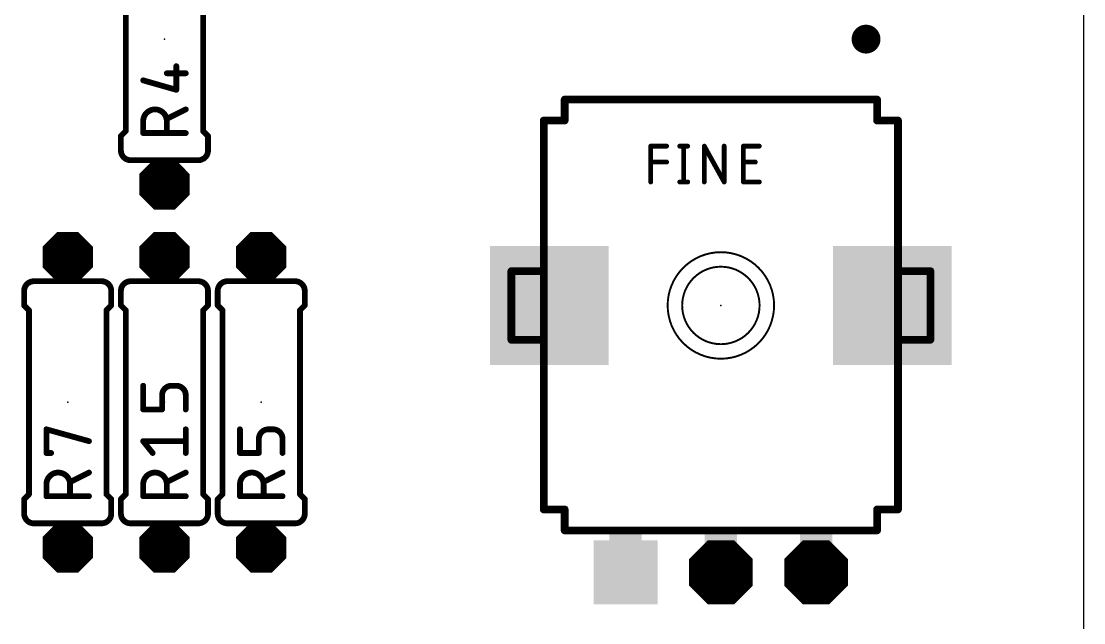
# Model space of a CAD drawing. Extents: x 0 to 48, y 0 to 102.
# Drawn here: x 20.37 to 48.26, y 67.88 to 83.65 of the extents above; entities that cross this region are included whole.
import ezdxf

# ---------------------------------------------------------------- set-up
doc = ezdxf.new("R2010")
doc.units = 0
for name, color, linetype in [('17', 110, 'CONTINUOUS'), ('18', 110, 'CONTINUOUS'), ('20', 31, 'CONTINUOUS'), ('21', 253, 'CONTINUOUS'), ('23', 53, 'CONTINUOUS'), ('25', 253, 'CONTINUOUS'), ('51', 253, 'CONTINUOUS')]:
    doc.layers.add(name, color=color, linetype=linetype)

# ---------------------------------------------------------------- blocks, each defined once
blk = doc.blocks.new('RECT')
blk.add_solid([(-0.5, -0.5), (0.5, -0.5), (-0.5, 0.5), (0.5, 0.5)])
blk = doc.blocks.new('SQUAREP')
blk.add_solid([(-0.5, -0.5), (0.5, -0.5), (-0.5, 0.5), (0.5, 0.5)])
blk = doc.blocks.new('OCTAGONP')
at = {"const_width": 0.5}
blk.add_lwpolyline([(-0.25, -0.1036), (-0.25, 0.1036), (-0.1036, 0.25), (0.1036, 0.25), (0.25, 0.1036), (0.25, -0.1036), (0.1036, -0.25), (-0.1036, -0.25), (-0.25, -0.1036), (-0.25, 0.1036)], dxfattribs=at)
blk = doc.blocks.new('ROUNDV')
at = {"const_width": 0.5}
blk.add_lwpolyline([(0, -0.25, 1), (0, 0.25, 1), (0, -0.25)], format="xyb", dxfattribs=at)

msp = doc.modelspace()

# ---------------------------------------------------------------- linework, layer by layer
at = {"layer": '20'}
msp.add_line((48.26, 0), (48.26, 99.06), dxfattribs=at)
at = {"layer": '21'}
for points, const_width in [([(23.114, 80.772), (23.114, 85.598)], 0.1524), ([(25.146, 80.772), (25.146, 85.598)], 0.1524), ([(34.635, 81.6), (42.835, 81.6)], 0.2032), ([(34.635, 81.6), (34.635, 81.05)], 0.2032), ([(42.835, 81.05), (42.835, 81.6)], 0.2032), ([(34.635, 81.05), (34.085, 81.05)], 0.2032), ([(34.085, 78.85), (34.085, 81.05)], 0.2032), ([(43.385, 81.05), (42.835, 81.05)], 0.2032), ([(43.385, 81.05), (43.385, 78.85)], 0.2032), ([(23.114, 80.772), (22.987, 80.645)], 0.1524), ([(22.987, 80.264), (22.987, 80.645)], 0.1524), ([(25.146, 80.772), (25.273, 80.645)], 0.1524), ([(25.273, 80.264), (25.273, 80.645)], 0.1524), ([(20.447, 76.581), (20.447, 76.2)], 0.1524), ([(22.733, 76.581), (22.733, 76.2)], 0.1524), ([(22.987, 76.581), (22.987, 76.2)], 0.1524), ([(25.273, 76.581), (25.273, 76.2)], 0.1524), ([(25.527, 76.581), (25.527, 76.2)], 0.1524), ([(27.813, 76.581), (27.813, 76.2)], 0.1524), ([(20.574, 76.073), (20.447, 76.2)], 0.1524), ([(20.574, 76.073), (20.574, 71.247)], 0.1524), ([(22.606, 76.073), (22.733, 76.2)], 0.1524), ([(22.606, 76.073), (22.606, 71.247)], 0.1524), ([(23.114, 76.073), (22.987, 76.2)], 0.1524), ([(23.114, 76.073), (23.114, 71.247)], 0.1524), ([(25.146, 76.073), (25.273, 76.2)], 0.1524), ([(25.146, 76.073), (25.146, 71.247)], 0.1524), ([(25.654, 76.073), (25.527, 76.2)], 0.1524), ([(25.654, 76.073), (25.654, 71.247)], 0.1524), ([(27.686, 76.073), (27.813, 76.2)], 0.1524), ([(27.686, 76.073), (27.686, 71.247)], 0.1524), ([(34.085, 70.85), (34.085, 74.05)], 0.2032), ([(43.385, 74.05), (43.385, 70.85)], 0.2032), ([(20.574, 71.247), (20.447, 71.12)], 0.1524), ([(20.447, 70.739), (20.447, 71.12)], 0.1524), ([(22.606, 71.247), (22.733, 71.12)], 0.1524), ([(22.733, 70.739), (22.733, 71.12)], 0.1524), ([(23.114, 71.247), (22.987, 71.12)], 0.1524), ([(22.987, 70.739), (22.987, 71.12)], 0.1524), ([(25.146, 71.247), (25.273, 71.12)], 0.1524), ([(25.273, 70.739), (25.273, 71.12)], 0.1524), ([(25.654, 71.247), (25.527, 71.12)], 0.1524), ([(25.527, 70.739), (25.527, 71.12)], 0.1524), ([(27.686, 71.247), (27.813, 71.12)], 0.1524), ([(27.813, 70.739), (27.813, 71.12)], 0.1524), ([(34.085, 70.85), (34.635, 70.85)], 0.2032), ([(34.635, 70.85), (34.635, 70.3)], 0.2032), ([(42.835, 70.85), (43.385, 70.85)], 0.2032), ([(42.835, 70.3), (42.835, 70.85)], 0.2032), ([(42.835, 70.3), (34.635, 70.3)], 0.2032)]:
    msp.add_lwpolyline(points, dxfattribs=dict(at, const_width=const_width))
for points, const_width in [([(34.635, 81.6508, 1), (34.635, 81.5492)], 0.1016), ([(34.6858, 81.6, 1), (34.5842, 81.6)], 0.1016), ([(42.8858, 81.6, 1), (42.7842, 81.6)], 0.1016), ([(42.835, 81.5492, 1), (42.835, 81.6508)], 0.1016), ([(34.085, 81.1008, 1), (34.085, 80.9992)], 0.1016), ([(34.1358, 81.05, 1), (34.0342, 81.05)], 0.1016), ([(34.5842, 81.05, 1), (34.6858, 81.05)], 0.1016), ([(34.635, 80.9992, 1), (34.635, 81.1008)], 0.1016), ([(42.835, 81.1008, 1), (42.835, 80.9992)], 0.1016), ([(42.7842, 81.05, 1), (42.8858, 81.05)], 0.1016), ([(43.4358, 81.05, 1), (43.3342, 81.05)], 0.1016), ([(43.385, 80.9992, 1), (43.385, 81.1008)], 0.1016), ([(23.0251, 80.645, 1), (22.9489, 80.645)], 0.0762), ([(22.9601, 80.6719, 1), (23.0139, 80.6181)], 0.0762), ([(23.0759, 80.772, 1), (23.1521, 80.772)], 0.0762), ([(23.1409, 80.7451, 1), (23.0871, 80.7989)], 0.0762), ([(25.1079, 80.772, 1), (25.1841, 80.772)], 0.0762), ([(25.1729, 80.7989, 1), (25.1191, 80.7451)], 0.0762), ([(25.3111, 80.645, 1), (25.2349, 80.645)], 0.0762), ([(25.2461, 80.6181, 1), (25.2999, 80.6719)], 0.0762), ([(22.987, 80.264, 0.4142), (23.241, 80.01)], 0.1524), ([(23.0251, 80.264, 1), (22.9489, 80.264)], 0.0762), ([(25.019, 80.01, 0.4142), (25.273, 80.264)], 0.1524), ([(25.3111, 80.264, 1), (25.2349, 80.264)], 0.0762), ([(22.9489, 80.264, 1), (23.0251, 80.264)], 0.0762), ([(23.241, 79.9719, 1), (23.241, 80.0481)], 0.0762), ([(25.019, 80.0481, 1), (25.019, 79.9719)], 0.0762), ([(25.2349, 80.264, 1), (25.3111, 80.264)], 0.0762), ([(34.0342, 78.85, 1), (34.1358, 78.85)], 0.1016), ([(43.3342, 78.85, 1), (43.4358, 78.85)], 0.1016), ([(38.735, 74.803, 1), (38.735, 77.597, 1), (38.735, 74.803)], 0.0508), ([(38.735, 75.184, 1), (38.735, 77.216, 1), (38.735, 75.184)], 0.0508), ([(20.701, 76.835, 0.4142), (20.447, 76.581)], 0.1524), ([(20.701, 76.7969, 1), (20.701, 76.8731)], 0.0762), ([(22.733, 76.581, 0.4142), (22.479, 76.835)], 0.1524), ([(22.479, 76.8731, 1), (22.479, 76.7969)], 0.0762), ([(23.241, 76.835, 0.4142), (22.987, 76.581)], 0.1524), ([(23.241, 76.7969, 1), (23.241, 76.8731)], 0.0762), ([(25.273, 76.581, 0.4142), (25.019, 76.835)], 0.1524), ([(25.019, 76.8731, 1), (25.019, 76.7969)], 0.0762), ([(25.781, 76.835, 0.4142), (25.527, 76.581)], 0.1524), ([(25.781, 76.7969, 1), (25.781, 76.8731)], 0.0762), ([(27.813, 76.581, 0.4142), (27.559, 76.835)], 0.1524), ([(27.559, 76.8731, 1), (27.559, 76.7969)], 0.0762), ([(20.4851, 76.581, 1), (20.4089, 76.581)], 0.0762), ([(20.4089, 76.581, 1), (20.4851, 76.581)], 0.0762), ([(22.7711, 76.581, 1), (22.6949, 76.581)], 0.0762), ([(22.6949, 76.581, 1), (22.7711, 76.581)], 0.0762), ([(23.0251, 76.581, 1), (22.9489, 76.581)], 0.0762), ([(22.9489, 76.581, 1), (23.0251, 76.581)], 0.0762), ([(25.3111, 76.581, 1), (25.2349, 76.581)], 0.0762), ([(25.2349, 76.581, 1), (25.3111, 76.581)], 0.0762), ([(25.5651, 76.581, 1), (25.4889, 76.581)], 0.0762), ([(25.4889, 76.581, 1), (25.5651, 76.581)], 0.0762), ([(27.8511, 76.581, 1), (27.7749, 76.581)], 0.0762), ([(27.7749, 76.581, 1), (27.8511, 76.581)], 0.0762), ([(20.4089, 76.2, 1), (20.4851, 76.2)], 0.0762), ([(20.4739, 76.2269, 1), (20.4201, 76.1731)], 0.0762), ([(20.6121, 76.073, 1), (20.5359, 76.073)], 0.0762), ([(20.5471, 76.0461, 1), (20.6009, 76.0999)], 0.0762), ([(22.6441, 76.073, 1), (22.5679, 76.073)], 0.0762), ([(22.5791, 76.0999, 1), (22.6329, 76.0461)], 0.0762), ([(22.6949, 76.2, 1), (22.7711, 76.2)], 0.0762), ([(22.7599, 76.1731, 1), (22.7061, 76.2269)], 0.0762), ([(22.9489, 76.2, 1), (23.0251, 76.2)], 0.0762), ([(23.0139, 76.2269, 1), (22.9601, 76.1731)], 0.0762), ([(23.1521, 76.073, 1), (23.0759, 76.073)], 0.0762), ([(23.0871, 76.0461, 1), (23.1409, 76.0999)], 0.0762), ([(25.1841, 76.073, 1), (25.1079, 76.073)], 0.0762), ([(25.1191, 76.0999, 1), (25.1729, 76.0461)], 0.0762), ([(25.2349, 76.2, 1), (25.3111, 76.2)], 0.0762), ([(25.2999, 76.1731, 1), (25.2461, 76.2269)], 0.0762), ([(25.4889, 76.2, 1), (25.5651, 76.2)], 0.0762), ([(25.5539, 76.2269, 1), (25.5001, 76.1731)], 0.0762), ([(25.6921, 76.073, 1), (25.6159, 76.073)], 0.0762), ([(25.6271, 76.0461, 1), (25.6809, 76.0999)], 0.0762), ([(27.7241, 76.073, 1), (27.6479, 76.073)], 0.0762), ([(27.6591, 76.0999, 1), (27.7129, 76.0461)], 0.0762), ([(27.7749, 76.2, 1), (27.8511, 76.2)], 0.0762), ([(27.8399, 76.1731, 1), (27.7861, 76.2269)], 0.0762), ([(34.1358, 74.05, 1), (34.0342, 74.05)], 0.1016), ([(43.4358, 74.05, 1), (43.3342, 74.05)], 0.1016), ([(20.4851, 71.12, 1), (20.4089, 71.12)], 0.0762), ([(20.4201, 71.1469, 1), (20.4739, 71.0931)], 0.0762), ([(20.5359, 71.247, 1), (20.6121, 71.247)], 0.0762), ([(20.6009, 71.2201, 1), (20.5471, 71.2739)], 0.0762), ([(22.5679, 71.247, 1), (22.6441, 71.247)], 0.0762), ([(22.6329, 71.2739, 1), (22.5791, 71.2201)], 0.0762), ([(22.7711, 71.12, 1), (22.6949, 71.12)], 0.0762), ([(22.7061, 71.0931, 1), (22.7599, 71.1469)], 0.0762), ([(23.0251, 71.12, 1), (22.9489, 71.12)], 0.0762), ([(22.9601, 71.1469, 1), (23.0139, 71.0931)], 0.0762), ([(23.0759, 71.247, 1), (23.1521, 71.247)], 0.0762), ([(23.1409, 71.2201, 1), (23.0871, 71.2739)], 0.0762), ([(25.1079, 71.247, 1), (25.1841, 71.247)], 0.0762), ([(25.1729, 71.2739, 1), (25.1191, 71.2201)], 0.0762), ([(25.3111, 71.12, 1), (25.2349, 71.12)], 0.0762), ([(25.2461, 71.0931, 1), (25.2999, 71.1469)], 0.0762), ([(25.5651, 71.12, 1), (25.4889, 71.12)], 0.0762), ([(25.5001, 71.1469, 1), (25.5539, 71.0931)], 0.0762), ([(25.6159, 71.247, 1), (25.6921, 71.247)], 0.0762), ([(25.6809, 71.2201, 1), (25.6271, 71.2739)], 0.0762), ([(27.6479, 71.247, 1), (27.7241, 71.247)], 0.0762), ([(27.7129, 71.2739, 1), (27.6591, 71.2201)], 0.0762), ([(27.8511, 71.12, 1), (27.7749, 71.12)], 0.0762), ([(27.7861, 71.0931, 1), (27.8399, 71.1469)], 0.0762), ([(34.085, 70.9008, 1), (34.085, 70.7992)], 0.1016), ([(34.0342, 70.85, 1), (34.1358, 70.85)], 0.1016), ([(34.6858, 70.85, 1), (34.5842, 70.85)], 0.1016), ([(34.635, 70.7992, 1), (34.635, 70.9008)], 0.1016), ([(42.835, 70.9008, 1), (42.835, 70.7992)], 0.1016), ([(42.8858, 70.85, 1), (42.7842, 70.85)], 0.1016), ([(43.3342, 70.85, 1), (43.4358, 70.85)], 0.1016), ([(43.385, 70.7992, 1), (43.385, 70.9008)], 0.1016), ([(20.447, 70.739, 0.4142), (20.701, 70.485)], 0.1524), ([(20.4851, 70.739, 1), (20.4089, 70.739)], 0.0762), ([(20.4089, 70.739, 1), (20.4851, 70.739)], 0.0762), ([(20.701, 70.4469, 1), (20.701, 70.5231)], 0.0762), ([(22.479, 70.485, 0.4142), (22.733, 70.739)], 0.1524), ([(22.479, 70.5231, 1), (22.479, 70.4469)], 0.0762), ([(22.7711, 70.739, 1), (22.6949, 70.739)], 0.0762), ([(22.6949, 70.739, 1), (22.7711, 70.739)], 0.0762), ([(22.987, 70.739, 0.4142), (23.241, 70.485)], 0.1524), ([(23.0251, 70.739, 1), (22.9489, 70.739)], 0.0762), ([(22.9489, 70.739, 1), (23.0251, 70.739)], 0.0762), ([(23.241, 70.4469, 1), (23.241, 70.5231)], 0.0762), ([(25.019, 70.485, 0.4142), (25.273, 70.739)], 0.1524), ([(25.019, 70.5231, 1), (25.019, 70.4469)], 0.0762), ([(25.3111, 70.739, 1), (25.2349, 70.739)], 0.0762), ([(25.2349, 70.739, 1), (25.3111, 70.739)], 0.0762), ([(25.527, 70.739, 0.4142), (25.781, 70.485)], 0.1524), ([(25.5651, 70.739, 1), (25.4889, 70.739)], 0.0762), ([(25.4889, 70.739, 1), (25.5651, 70.739)], 0.0762), ([(25.781, 70.4469, 1), (25.781, 70.5231)], 0.0762), ([(27.559, 70.485, 0.4142), (27.813, 70.739)], 0.1524), ([(27.559, 70.5231, 1), (27.559, 70.4469)], 0.0762), ([(27.8511, 70.739, 1), (27.7749, 70.739)], 0.0762), ([(27.7749, 70.739, 1), (27.8511, 70.739)], 0.0762), ([(34.635, 70.3508, 1), (34.635, 70.2492)], 0.1016), ([(34.5842, 70.3, 1), (34.6858, 70.3)], 0.1016), ([(42.7842, 70.3, 1), (42.8858, 70.3)], 0.1016), ([(42.835, 70.2492, 1), (42.835, 70.3508)], 0.1016)]:
    msp.add_lwpolyline(points, format="xyb", dxfattribs=dict(at, const_width=const_width))
at = {"layer": '23'}
for p in [(24.13, 83.185), (38.735, 76.2), (21.59, 73.66), (24.13, 73.66), (26.67, 73.66)]:
    msp.add_point(p, dxfattribs=at)
at = {"layer": '25'}
for points, const_width in [([(24.4404, 81.855), (24.4404, 82.4759)], 0.1524), ([(24.1921, 82.2896), (24.6888, 82.2896)], 0.1524), ([(23.5712, 82.1034), (24.4404, 81.855)], 0.1524), ([(24.6888, 81.3421), (24.1921, 81.0937)], 0.1524), ([(23.5712, 80.7212), (23.5712, 81.0316)], 0.1524), ([(24.1921, 81.0316), (24.1921, 80.7212)], 0.1524), ([(24.6888, 80.7212), (23.5712, 80.7212)], 0.1524), ([(36.8935, 79.4385), (36.8935, 80.3783)], 0.127), ([(36.8935, 80.3783), (37.3112, 80.3783)], 0.127), ([(37.6558, 80.3783), (37.8647, 80.3783)], 0.127), ([(37.7603, 80.3783), (37.7603, 79.4385)], 0.127), ([(38.2993, 79.4385), (38.2993, 80.3783)], 0.127), ([(38.2993, 80.3783), (38.8214, 79.4385)], 0.127), ([(38.8214, 79.4385), (38.8214, 80.3783)], 0.127), ([(39.3258, 79.4385), (39.3258, 80.3783)], 0.127), ([(39.3258, 80.3783), (39.7435, 80.3783)], 0.127), ([(36.8935, 79.9606), (37.3112, 79.9606)], 0.127), ([(39.3258, 79.9606), (39.6391, 79.9606)], 0.127), ([(37.6558, 79.4385), (37.8647, 79.4385)], 0.127), ([(39.7435, 79.4385), (39.3258, 79.4385)], 0.127), ([(23.5712, 73.473), (23.5712, 74.0939)], 0.1524), ([(24.0679, 73.8455), (24.0679, 73.473)], 0.1524), ([(24.4404, 74.0939), (24.3163, 74.0939)], 0.1524), ([(24.6888, 73.473), (24.6888, 73.8455)], 0.1524), ([(24.0679, 73.473), (23.5712, 73.473)], 0.1524), ([(21.0312, 72.33), (21.0312, 72.9509)], 0.1524), ([(21.0312, 72.9509), (22.1488, 72.6404)], 0.1524), ([(24.6888, 72.33), (24.6888, 72.9509)], 0.1524), ([(26.1112, 72.33), (26.1112, 72.9509)], 0.1524), ([(26.9804, 72.9509), (26.8563, 72.9509)], 0.1524), ([(23.8196, 72.33), (23.5712, 72.6404)], 0.1524), ([(23.5712, 72.6404), (24.6888, 72.6404)], 0.1524), ([(26.6079, 72.7025), (26.6079, 72.33)], 0.1524), ([(27.2288, 72.33), (27.2288, 72.7025)], 0.1524), ([(21.1554, 72.33), (21.0312, 72.33)], 0.1524), ([(26.6079, 72.33), (26.1112, 72.33)], 0.1524), ([(22.1488, 71.8171), (21.6521, 71.5687)], 0.1524), ([(24.6888, 71.8171), (24.1921, 71.5687)], 0.1524), ([(27.2288, 71.8171), (26.7321, 71.5687)], 0.1524), ([(21.0312, 71.1962), (21.0312, 71.5066)], 0.1524), ([(21.6521, 71.5066), (21.6521, 71.1962)], 0.1524), ([(23.5712, 71.1962), (23.5712, 71.5066)], 0.1524), ([(24.1921, 71.5066), (24.1921, 71.1962)], 0.1524), ([(26.1112, 71.1962), (26.1112, 71.5066)], 0.1524), ([(26.7321, 71.5066), (26.7321, 71.1962)], 0.1524), ([(22.1488, 71.1962), (21.0312, 71.1962)], 0.1524), ([(24.6888, 71.1962), (23.5712, 71.1962)], 0.1524), ([(27.2288, 71.1962), (26.1112, 71.1962)], 0.1524)]:
    msp.add_lwpolyline(points, dxfattribs=dict(at, const_width=const_width))
for points, const_width in [([(24.4785, 82.4759, 1), (24.4023, 82.4759)], 0.0762), ([(24.1921, 82.3277, 1), (24.1921, 82.2515)], 0.0762), ([(24.6888, 82.2515, 1), (24.6888, 82.3277)], 0.0762), ([(23.5817, 82.14, 1), (23.5607, 82.0667)], 0.0762), ([(24.4023, 81.855, 1), (24.4785, 81.855)], 0.0762), ([(24.43, 81.8184, 1), (24.4509, 81.8916)], 0.0762), ([(24.1921, 81.0316, 1), (23.5712, 81.0316)], 0.1524), ([(24.1751, 81.1278, 1), (24.2091, 81.0597)], 0.0762), ([(24.7058, 81.308, 1), (24.6718, 81.3762)], 0.0762), ([(23.6093, 81.0316, 1), (23.5331, 81.0316)], 0.0762), ([(23.5331, 81.0316, 1), (23.6093, 81.0316)], 0.0762), ([(24.2302, 81.0316, 1), (24.154, 81.0316)], 0.0762), ([(24.154, 81.0316, 1), (24.2302, 81.0316)], 0.0762), ([(23.5712, 80.7593, 1), (23.5712, 80.6831)], 0.0762), ([(23.5331, 80.7212, 1), (23.6093, 80.7212)], 0.0762), ([(24.154, 80.7212, 1), (24.2302, 80.7212)], 0.0762), ([(24.6888, 80.6831, 1), (24.6888, 80.7593)], 0.0762), ([(36.8935, 80.4101, 1), (36.8935, 80.3466)], 0.0635), ([(36.9253, 80.3783, 1), (36.8618, 80.3783)], 0.0635), ([(37.3112, 80.3466, 1), (37.3112, 80.4101)], 0.0635), ([(37.6558, 80.4101, 1), (37.6558, 80.3466)], 0.0635), ([(37.792, 80.3783, 1), (37.7285, 80.3783)], 0.0635), ([(37.8647, 80.3466, 1), (37.8647, 80.4101)], 0.0635), ([(38.3311, 80.3783, 1), (38.2676, 80.3783)], 0.0635), ([(38.3271, 80.3937, 1), (38.2716, 80.3629)], 0.0635), ([(38.8532, 80.3783, 1), (38.7897, 80.3783)], 0.0635), ([(39.3575, 80.3783, 1), (39.294, 80.3783)], 0.0635), ([(39.3258, 80.4101, 1), (39.3258, 80.3466)], 0.0635), ([(39.7435, 80.3466, 1), (39.7435, 80.4101)], 0.0635), ([(36.8935, 79.9924, 1), (36.8935, 79.9289)], 0.0635), ([(37.3112, 79.9289, 1), (37.3112, 79.9924)], 0.0635), ([(39.3258, 79.9924, 1), (39.3258, 79.9289)], 0.0635), ([(39.6391, 79.9289, 1), (39.6391, 79.9924)], 0.0635), ([(37.6558, 79.4703, 1), (37.6558, 79.4068)], 0.0635), ([(37.8647, 79.4068, 1), (37.8647, 79.4703)], 0.0635), ([(38.7937, 79.4231, 1), (38.8492, 79.4539)], 0.0635), ([(39.3258, 79.4703, 1), (39.3258, 79.4068)], 0.0635), ([(39.7435, 79.4068, 1), (39.7435, 79.4703)], 0.0635), ([(36.8618, 79.4385, 1), (36.9253, 79.4385)], 0.0635), ([(37.7285, 79.4385, 1), (37.792, 79.4385)], 0.0635), ([(38.2676, 79.4385, 1), (38.3311, 79.4385)], 0.0635), ([(38.7897, 79.4385, 1), (38.8532, 79.4385)], 0.0635), ([(39.294, 79.4385, 1), (39.3575, 79.4385)], 0.0635), ([(23.6093, 74.0939, 1), (23.5331, 74.0939)], 0.0762), ([(24.3163, 74.0939, 0.4142), (24.0679, 73.8455)], 0.1524), ([(24.106, 73.8455, 1), (24.0298, 73.8455)], 0.0762), ([(24.3163, 74.132, 1), (24.3163, 74.0558)], 0.0762), ([(24.3163, 74.0558, 1), (24.3163, 74.132)], 0.0762), ([(24.6888, 73.8455, 0.4142), (24.4404, 74.0939)], 0.1524), ([(24.4404, 74.132, 1), (24.4404, 74.0558)], 0.0762), ([(24.4404, 74.0558, 1), (24.4404, 74.132)], 0.0762), ([(24.7269, 73.8455, 1), (24.6507, 73.8455)], 0.0762), ([(24.0298, 73.8455, 1), (24.106, 73.8455)], 0.0762), ([(24.6507, 73.8455, 1), (24.7269, 73.8455)], 0.0762), ([(23.5712, 73.5111, 1), (23.5712, 73.4349)], 0.0762), ([(23.5331, 73.473, 1), (23.6093, 73.473)], 0.0762), ([(24.0298, 73.473, 1), (24.106, 73.473)], 0.0762), ([(24.0679, 73.4349, 1), (24.0679, 73.5111)], 0.0762), ([(24.6507, 73.473, 1), (24.7269, 73.473)], 0.0762), ([(21.0693, 72.9509, 1), (20.9931, 72.9509)], 0.0762), ([(21.0414, 72.9876, 1), (21.021, 72.9142)], 0.0762), ([(24.7269, 72.9509, 1), (24.6507, 72.9509)], 0.0762), ([(26.1493, 72.9509, 1), (26.0731, 72.9509)], 0.0762), ([(26.8563, 72.9509, 0.4142), (26.6079, 72.7025)], 0.1524), ([(26.8563, 72.989, 1), (26.8563, 72.9128)], 0.0762), ([(26.8563, 72.9128, 1), (26.8563, 72.989)], 0.0762), ([(27.2288, 72.7025, 0.4142), (26.9804, 72.9509)], 0.1524), ([(26.9804, 72.989, 1), (26.9804, 72.9128)], 0.0762), ([(26.9804, 72.9128, 1), (26.9804, 72.989)], 0.0762), ([(22.1386, 72.6037, 1), (22.159, 72.6772)], 0.0762), ([(23.601, 72.6642, 1), (23.5414, 72.6166)], 0.0762), ([(23.5712, 72.6785, 1), (23.5712, 72.6023)], 0.0762), ([(24.6888, 72.6023, 1), (24.6888, 72.6785)], 0.0762), ([(26.646, 72.7025, 1), (26.5698, 72.7025)], 0.0762), ([(26.5698, 72.7025, 1), (26.646, 72.7025)], 0.0762), ([(27.2669, 72.7025, 1), (27.1907, 72.7025)], 0.0762), ([(27.1907, 72.7025, 1), (27.2669, 72.7025)], 0.0762), ([(21.0312, 72.3681, 1), (21.0312, 72.2919)], 0.0762), ([(20.9931, 72.33, 1), (21.0693, 72.33)], 0.0762), ([(21.1554, 72.2919, 1), (21.1554, 72.3681)], 0.0762), ([(23.7898, 72.3062, 1), (23.8493, 72.3538)], 0.0762), ([(24.6507, 72.33, 1), (24.7269, 72.33)], 0.0762), ([(26.1112, 72.3681, 1), (26.1112, 72.2919)], 0.0762), ([(26.0731, 72.33, 1), (26.1493, 72.33)], 0.0762), ([(26.5698, 72.33, 1), (26.646, 72.33)], 0.0762), ([(26.6079, 72.2919, 1), (26.6079, 72.3681)], 0.0762), ([(27.1907, 72.33, 1), (27.2669, 72.33)], 0.0762), ([(21.6521, 71.5066, 1), (21.0312, 71.5066)], 0.1524), ([(22.1658, 71.783, 1), (22.1318, 71.8512)], 0.0762), ([(24.1921, 71.5066, 1), (23.5712, 71.5066)], 0.1524), ([(24.7058, 71.783, 1), (24.6718, 71.8512)], 0.0762), ([(26.7321, 71.5066, 1), (26.1112, 71.5066)], 0.1524), ([(27.2458, 71.783, 1), (27.2118, 71.8512)], 0.0762), ([(21.0693, 71.5066, 1), (20.9931, 71.5066)], 0.0762), ([(20.9931, 71.5066, 1), (21.0693, 71.5066)], 0.0762), ([(21.6351, 71.6028, 1), (21.6691, 71.5347)], 0.0762), ([(21.6902, 71.5066, 1), (21.614, 71.5066)], 0.0762), ([(21.614, 71.5066, 1), (21.6902, 71.5066)], 0.0762), ([(23.6093, 71.5066, 1), (23.5331, 71.5066)], 0.0762), ([(23.5331, 71.5066, 1), (23.6093, 71.5066)], 0.0762), ([(24.1751, 71.6028, 1), (24.2091, 71.5347)], 0.0762), ([(24.2302, 71.5066, 1), (24.154, 71.5066)], 0.0762), ([(24.154, 71.5066, 1), (24.2302, 71.5066)], 0.0762), ([(26.1493, 71.5066, 1), (26.0731, 71.5066)], 0.0762), ([(26.0731, 71.5066, 1), (26.1493, 71.5066)], 0.0762), ([(26.7151, 71.6028, 1), (26.7491, 71.5347)], 0.0762), ([(26.7702, 71.5066, 1), (26.694, 71.5066)], 0.0762), ([(26.694, 71.5066, 1), (26.7702, 71.5066)], 0.0762), ([(21.0312, 71.2343, 1), (21.0312, 71.1581)], 0.0762), ([(20.9931, 71.1962, 1), (21.0693, 71.1962)], 0.0762), ([(21.614, 71.1962, 1), (21.6902, 71.1962)], 0.0762), ([(22.1488, 71.1581, 1), (22.1488, 71.2343)], 0.0762), ([(23.5712, 71.2343, 1), (23.5712, 71.1581)], 0.0762), ([(23.5331, 71.1962, 1), (23.6093, 71.1962)], 0.0762), ([(24.154, 71.1962, 1), (24.2302, 71.1962)], 0.0762), ([(24.6888, 71.1581, 1), (24.6888, 71.2343)], 0.0762), ([(26.1112, 71.2343, 1), (26.1112, 71.1581)], 0.0762), ([(26.0731, 71.1962, 1), (26.1493, 71.1962)], 0.0762), ([(26.694, 71.1962, 1), (26.7702, 71.1962)], 0.0762), ([(27.2288, 71.1581, 1), (27.2288, 71.2343)], 0.0762)]:
    msp.add_lwpolyline(points, format="xyb", dxfattribs=dict(at, const_width=const_width))
at = {"layer": '51'}
for points, const_width in [([(34.085, 70.85), (34.085, 81.05)], 0.2032), ([(43.385, 81.05), (43.385, 70.85)], 0.2032), ([(23.241, 80.01), (25.019, 80.01)], 0.1524), ([(24.13, 79.756), (24.13, 79.375)], 0.6096), ([(21.59, 77.089), (21.59, 77.47)], 0.6096), ([(24.13, 77.089), (24.13, 77.47)], 0.6096), ([(26.67, 77.089), (26.67, 77.47)], 0.6096), ([(33.985, 77.1), (33.235, 77.1)], 0.2032), ([(33.235, 77.1), (33.235, 75.3)], 0.2032), ([(44.235, 77.1), (43.485, 77.1)], 0.2032), ([(44.235, 75.3), (44.235, 77.1)], 0.2032), ([(22.479, 76.835), (20.701, 76.835)], 0.1524), ([(25.019, 76.835), (23.241, 76.835)], 0.1524), ([(27.559, 76.835), (25.781, 76.835)], 0.1524), ([(33.235, 75.3), (33.985, 75.3)], 0.2032), ([(43.485, 75.3), (44.235, 75.3)], 0.2032), ([(22.479, 70.485), (20.701, 70.485)], 0.1524), ([(25.019, 70.485), (23.241, 70.485)], 0.1524), ([(27.559, 70.485), (25.781, 70.485)], 0.1524), ([(21.59, 69.85), (21.59, 70.231)], 0.6096), ([(24.13, 69.85), (24.13, 70.231)], 0.6096), ([(26.67, 69.85), (26.67, 70.231)], 0.6096)]:
    msp.add_lwpolyline(points, dxfattribs=dict(at, const_width=const_width))
for points, const_width in [([(34.1358, 81.05, 1), (34.0342, 81.05)], 0.1016), ([(43.4358, 81.05, 1), (43.3342, 81.05)], 0.1016), ([(23.241, 80.0481, 1), (23.241, 79.9719)], 0.0762), ([(24.2824, 79.756, 1), (23.9776, 79.756)], 0.3048), ([(25.019, 79.9719, 1), (25.019, 80.0481)], 0.0762), ([(23.9776, 79.375, 1), (24.2824, 79.375)], 0.3048), ([(21.7424, 77.47, 1), (21.4376, 77.47)], 0.3048), ([(24.2824, 77.47, 1), (23.9776, 77.47)], 0.3048), ([(26.8224, 77.47, 1), (26.5176, 77.47)], 0.3048), ([(21.4376, 77.089, 1), (21.7424, 77.089)], 0.3048), ([(23.9776, 77.089, 1), (24.2824, 77.089)], 0.3048), ([(26.5176, 77.089, 1), (26.8224, 77.089)], 0.3048), ([(33.235, 77.1508, 1), (33.235, 77.0492)], 0.1016), ([(33.2858, 77.1, 1), (33.1842, 77.1)], 0.1016), ([(33.985, 77.0492, 1), (33.985, 77.1508)], 0.1016), ([(43.485, 77.1508, 1), (43.485, 77.0492)], 0.1016), ([(44.2858, 77.1, 1), (44.1842, 77.1)], 0.1016), ([(44.235, 77.0492, 1), (44.235, 77.1508)], 0.1016), ([(20.701, 76.8731, 1), (20.701, 76.7969)], 0.0762), ([(22.479, 76.7969, 1), (22.479, 76.8731)], 0.0762), ([(23.241, 76.8731, 1), (23.241, 76.7969)], 0.0762), ([(25.019, 76.7969, 1), (25.019, 76.8731)], 0.0762), ([(25.781, 76.8731, 1), (25.781, 76.7969)], 0.0762), ([(27.559, 76.7969, 1), (27.559, 76.8731)], 0.0762), ([(33.235, 75.3508, 1), (33.235, 75.2492)], 0.1016), ([(33.1842, 75.3, 1), (33.2858, 75.3)], 0.1016), ([(33.985, 75.2492, 1), (33.985, 75.3508)], 0.1016), ([(43.485, 75.3508, 1), (43.485, 75.2492)], 0.1016), ([(44.1842, 75.3, 1), (44.2858, 75.3)], 0.1016), ([(44.235, 75.2492, 1), (44.235, 75.3508)], 0.1016), ([(34.0342, 70.85, 1), (34.1358, 70.85)], 0.1016), ([(43.3342, 70.85, 1), (43.4358, 70.85)], 0.1016), ([(20.701, 70.5231, 1), (20.701, 70.4469)], 0.0762), ([(22.479, 70.4469, 1), (22.479, 70.5231)], 0.0762), ([(23.241, 70.5231, 1), (23.241, 70.4469)], 0.0762), ([(25.019, 70.4469, 1), (25.019, 70.5231)], 0.0762), ([(25.781, 70.5231, 1), (25.781, 70.4469)], 0.0762), ([(27.559, 70.4469, 1), (27.559, 70.5231)], 0.0762), ([(21.7424, 70.231, 1), (21.4376, 70.231)], 0.3048), ([(24.2824, 70.231, 1), (23.9776, 70.231)], 0.3048), ([(26.8224, 70.231, 1), (26.5176, 70.231)], 0.3048), ([(21.4376, 69.85, 1), (21.7424, 69.85)], 0.3048), ([(23.9776, 69.85, 1), (24.2824, 69.85)], 0.3048), ([(26.5176, 69.85, 1), (26.8224, 69.85)], 0.3048)]:
    msp.add_lwpolyline(points, format="xyb", dxfattribs=dict(at, const_width=const_width))

# ---------------------------------------------------------------- block references
at = {"layer": '17'}
for name, p, xscale, yscale, rotation in [('OCTAGONP', (24.13, 79.375), 1.3208, 1.3208, 270), ('OCTAGONP', (24.13, 79.375), 1.3208, 1.3208, 270), ('OCTAGONP', (21.59, 77.47), 1.3208, 1.3208, 90), ('OCTAGONP', (21.59, 77.47), 1.3208, 1.3208, 90), ('OCTAGONP', (24.13, 77.47), 1.3208, 1.3208, 90), ('OCTAGONP', (24.13, 77.47), 1.3208, 1.3208, 90), ('OCTAGONP', (26.67, 77.47), 1.3208, 1.3208, 90), ('OCTAGONP', (26.67, 77.47), 1.3208, 1.3208, 90), ('SQUAREP', (34.235, 76.2), 3.116, 3.116, 270), ('SQUAREP', (34.235, 76.2), 3.116, 3.116, 270), ('SQUAREP', (43.235, 76.2), 3.116, 3.116, 270), ('SQUAREP', (43.235, 76.2), 3.116, 3.116, 270), ('OCTAGONP', (21.59, 69.85), 1.3208, 1.3208, 90), ('OCTAGONP', (21.59, 69.85), 1.3208, 1.3208, 90), ('OCTAGONP', (24.13, 69.85), 1.3208, 1.3208, 90), ('OCTAGONP', (24.13, 69.85), 1.3208, 1.3208, 90), ('OCTAGONP', (26.67, 69.85), 1.3208, 1.3208, 90), ('OCTAGONP', (26.67, 69.85), 1.3208, 1.3208, 90), ('SQUAREP', (36.235, 69.2), 1.6764, 1.6764, 270), ('SQUAREP', (36.235, 69.2), 1.6764, 1.6764, 270), ('OCTAGONP', (38.735, 69.2), 1.6764, 1.6764, 270), ('OCTAGONP', (38.735, 69.2), 1.6764, 1.6764, 270), ('OCTAGONP', (41.235, 69.2), 1.6764, 1.6764, 270), ('OCTAGONP', (41.235, 69.2), 1.6764, 1.6764, 270)]:
    msp.add_blockref(name, p, dxfattribs=dict(at, xscale=xscale, yscale=yscale, rotation=rotation))
at = {"layer": '18', "xscale": 0.7564, "yscale": 0.7564}
msp.add_blockref('ROUNDV', (42.545, 83.185), dxfattribs=at)
msp.add_blockref('ROUNDV', (42.545, 83.185), dxfattribs=at)
at = {"layer": '51', "xscale": 0.254, "yscale": 0.6096}
for p, rotation in [((24.13, 79.883), 270), ((21.59, 76.962), 90), ((24.13, 76.962), 90), ((26.67, 76.962), 90), ((21.59, 70.358), 90), ((24.13, 70.358), 90), ((26.67, 70.358), 90)]:
    msp.add_blockref('RECT', p, dxfattribs=dict(at, rotation=rotation))
at = {"layer": '51', "xscale": 0.85, "yscale": 1.325}
for p in [(36.235, 69.5375), (38.735, 69.5375), (41.235, 69.5375)]:
    msp.add_blockref('RECT', p, dxfattribs=at)

doc.saveas('drawing.dxf')
